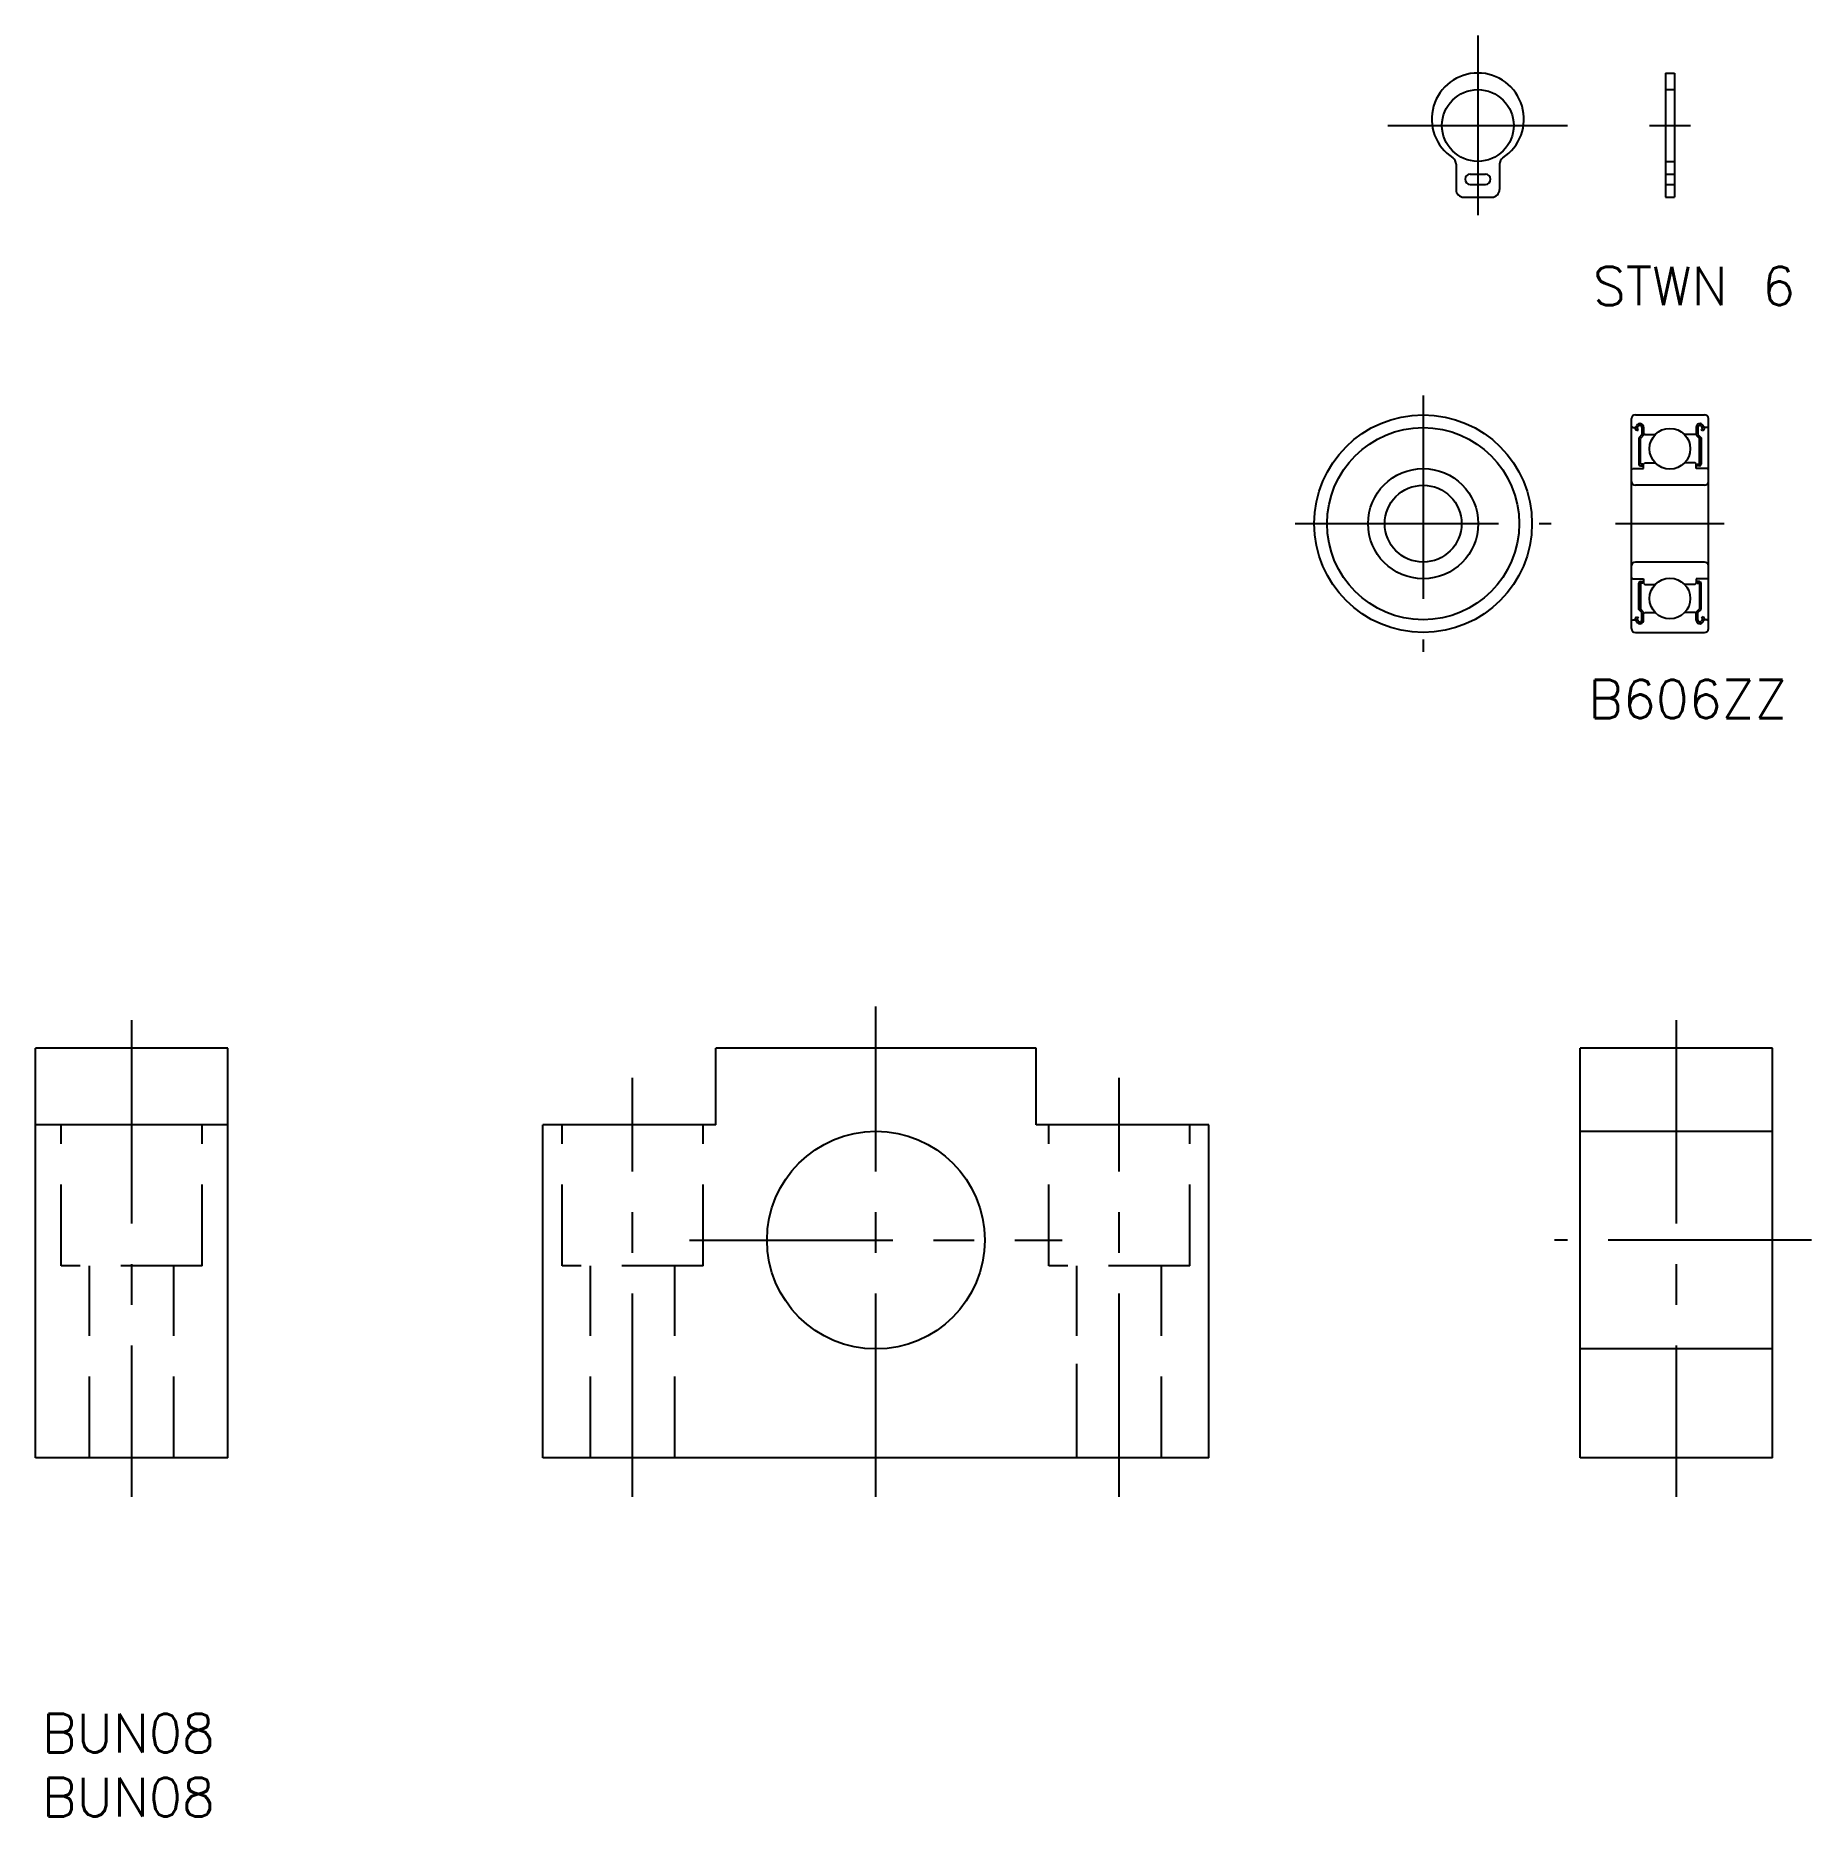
# Model space of a CAD drawing. Extents: x 0 to 139, y -8 to 131.
import ezdxf

# ---------------------------------------------------------------- set-up
doc = ezdxf.new("R2010")
doc.units = 0
doc.header["$LTSCALE"] = 0.5
doc.linetypes.add('CENTER', pattern=[50.8, 31.75, -6.35, 6.35, -6.35])
doc.linetypes.add('DASHED', pattern=[19.05, 12.7, -6.35])
for name, color, linetype in [('MSM_CENTER', 1, 'CENTER'), ('MSM_CONTINUOUS', 7, 'CONTINUOUS'), ('MSM_DASHED', 4, 'DASHED'), ('MSM_PART_NUMBER', 7, 'CONTINUOUS')]:
    doc.layers.add(name, color=color, linetype=linetype)
doc.styles.get("Standard").update_dxf_attribs({"font": 'txt.shx', "height": 3, "bigfont": 'bigfont.shx'})

# ---------------------------------------------------------------- blocks, each defined once
blk = doc.blocks.new('*U3')
at = {"layer": 'MSM_PART_NUMBER'}
blk.add_text('BUN08', height=3, dxfattribs=at).set_placement((0.5, -3))
blk = doc.blocks.new('*U4')
at = {"layer": 'MSM_PART_NUMBER'}
blk.add_text('BUN08', height=3, dxfattribs=at).set_placement((0.5, -8))

msp = doc.modelspace()

# ---------------------------------------------------------------- linework, layer by layer
at = {"layer": 'MSM_CENTER'}
for p, q in [((112.62, 131.06), (112.62, 117.03)), ((105.6, 124.04), (119.63, 124.04)), ((126.03, 124.04), (129.24, 124.04)), ((108.35, 102.95), (108.35, 82.95)), ((98.35, 92.95), (118.35, 92.95)), ((123.38, 92.95), (131.86, 92.95)), ((65.62, 16.96), (65.62, 55.24)), ((7.5, 54.18), (7.5, 16.96)), ((128.12, 54.18), (128.12, 16.96)), ((46.62, 16.96), (46.62, 49.67)), ((84.62, 16.96), (84.62, 49.67)), ((51.07, 37), (80.17, 37)), ((138.67, 37), (118.62, 37))]:
    msp.add_line(p, q, dxfattribs=at)
at = {"layer": 'MSM_CONTINUOUS'}
for p, q in [((127.27, 128.14), (127.27, 118.44)), ((127.27, 128.14), (127.97, 128.14)), ((127.97, 128.14), (127.97, 118.44)), ((110.92, 121.02), (110.92, 119.04)), ((112.62, 121.24), (112.62, 120.24)), ((114.32, 121.02), (114.32, 119.04)), ((112.02, 120.24), (113.22, 120.24)), ((111.52, 118.44), (113.72, 118.44)), ((112.02, 119.44), (113.22, 119.44)), ((112.62, 119.44), (112.62, 118.44)), ((127.27, 118.44), (127.97, 118.44)), ((124.62, 84.75), (124.62, 101.15)), ((124.62, 100.55), (124.72, 100.45)), ((124.72, 100.45), (124.93, 100.45)), ((124.92, 101.45), (130.32, 101.45)), ((124.93, 100.45), (125.03, 100.62)), ((124.98, 100.28), (125.09, 100.21)), ((125.04, 100.39), (125.14, 100.56)), ((125.15, 100.32), (125.04, 100.39)), ((125.09, 100.21), (125.15, 100.32)), ((125.43, 100.48), (125.43, 99.9)), ((125.56, 100.48), (125.56, 99.85)), ((129.68, 100.48), (129.68, 99.85)), ((129.8, 100.48), (129.8, 99.9)), ((130.19, 100.39), (130.09, 100.56)), ((130.09, 100.32), (130.19, 100.39)), ((130.15, 100.21), (130.09, 100.32)), ((130.26, 100.28), (130.15, 100.21)), ((130.3, 100.45), (130.2, 100.62)), ((130.52, 100.45), (130.3, 100.45)), ((130.62, 100.55), (130.52, 100.45)), ((130.62, 84.75), (130.62, 101.15)), ((125.43, 99.9), (125.18, 99.65)), ((125.18, 99.65), (125.18, 97.59)), ((125.56, 99.85), (125.31, 99.6)), ((125.31, 97.59), (125.31, 99.6)), ((125.56, 100), (125.66, 99.9)), ((125.66, 99.9), (126.47, 99.9)), ((129.58, 99.9), (128.76, 99.9)), ((129.68, 100), (129.58, 99.9)), ((129.68, 99.85), (129.93, 99.6)), ((129.8, 99.9), (130.05, 99.65)), ((129.93, 97.59), (129.93, 99.6)), ((130.05, 99.65), (130.05, 97.59)), ((125.5, 97.59), (125.31, 97.59)), ((125.31, 97.47), (125.5, 97.47)), ((125.5, 97.47), (125.5, 97.59)), ((125.56, 97.6), (125.66, 97.7)), ((125.56, 97.25), (125.56, 97.6)), ((125.66, 97.7), (126.47, 97.7)), ((129.58, 97.7), (128.76, 97.7)), ((129.68, 97.6), (129.58, 97.7)), ((129.68, 97.25), (129.68, 97.6)), ((129.74, 97.47), (129.74, 97.59)), ((129.74, 97.59), (129.93, 97.59)), ((129.93, 97.47), (129.74, 97.47)), ((124.62, 97.15), (124.72, 97.25)), ((124.72, 97.25), (125.56, 97.25)), ((130.52, 97.25), (129.68, 97.25)), ((130.62, 97.15), (130.52, 97.25)), ((130.32, 95.95), (124.92, 95.95)), ((127.62, 95.95), (127.62, 95.95)), ((128.97, 95.95), (128.97, 95.95)), ((130.32, 89.95), (124.92, 89.95)), ((124.62, 88.75), (124.72, 88.65)), ((124.72, 88.65), (125.56, 88.65)), ((125.18, 86.25), (125.18, 88.3)), ((125.31, 88.43), (125.5, 88.43)), ((125.31, 88.3), (125.31, 86.3)), ((125.5, 88.3), (125.31, 88.3)), ((125.5, 88.43), (125.5, 88.3)), ((125.56, 88.65), (125.56, 88.3)), ((125.56, 88.3), (125.66, 88.2)), ((125.66, 88.2), (126.47, 88.2)), ((129.58, 88.2), (128.76, 88.2)), ((129.68, 88.3), (129.58, 88.2)), ((129.68, 88.65), (129.68, 88.3)), ((130.52, 88.65), (129.68, 88.65)), ((129.74, 88.43), (129.74, 88.3)), ((129.93, 88.43), (129.74, 88.43)), ((129.74, 88.3), (129.93, 88.3)), ((129.93, 88.3), (129.93, 86.3)), ((130.05, 86.25), (130.05, 88.3)), ((130.62, 88.75), (130.52, 88.65)), ((125.43, 86), (125.18, 86.25)), ((125.56, 86.05), (125.31, 86.3)), ((129.68, 86.05), (129.93, 86.3)), ((129.8, 86), (130.05, 86.25)), ((124.62, 85.35), (124.72, 85.45)), ((124.72, 85.45), (124.93, 85.45)), ((124.93, 85.45), (125.03, 85.28)), ((124.98, 85.62), (125.09, 85.68)), ((125.15, 85.57), (125.04, 85.51)), ((125.04, 85.51), (125.14, 85.34)), ((125.09, 85.68), (125.15, 85.57)), ((125.43, 85.42), (125.43, 86)), ((125.56, 85.42), (125.56, 86.05)), ((125.56, 85.9), (125.66, 86)), ((125.66, 86), (126.47, 86)), ((129.58, 86), (128.76, 86)), ((129.68, 85.9), (129.58, 86)), ((129.68, 85.42), (129.68, 86.05)), ((129.8, 85.42), (129.8, 86)), ((130.15, 85.68), (130.09, 85.57)), ((130.09, 85.57), (130.19, 85.51)), ((130.19, 85.51), (130.09, 85.34)), ((130.26, 85.62), (130.15, 85.68)), ((130.3, 85.45), (130.2, 85.28)), ((130.52, 85.45), (130.3, 85.45)), ((130.62, 85.35), (130.52, 85.45)), ((124.92, 84.45), (130.32, 84.45)), ((0, 20), (0, 52)), ((15, 52), (0, 52)), ((15, 20), (15, 52)), ((78.12, 52), (53.12, 52)), ((53.12, 46), (53.12, 52)), ((78.12, 46), (78.12, 52)), ((120.62, 20), (120.62, 52)), ((135.62, 52), (120.62, 52)), ((135.62, 20), (135.62, 52)), ((15, 46), (0, 46)), ((39.62, 20), (39.62, 46)), ((53.12, 46), (39.62, 46)), ((91.62, 46), (78.12, 46)), ((91.62, 20), (91.62, 46)), ((120.62, 45.5), (135.62, 45.5)), ((135.62, 28.5), (120.62, 28.5)), ((15, 20), (0, 20)), ((91.62, 20), (39.62, 20)), ((135.62, 20), (120.62, 20))]:
    msp.add_line(p, q, dxfattribs=at)
for centre, radius in [((112.62, 124.04), 2.8), ((108.35, 92.95), 8.5), ((108.35, 92.95), 7.5), ((127.62, 98.8), 1.59), ((108.35, 92.95), 4.3), ((108.35, 92.95), 3), ((127.62, 87.1), 1.59), ((65.62, 37), 8.5)]:
    msp.add_circle(centre, radius, dxfattribs=at)
for centre, radius, start, end in [((112.62, 124.54), 3.6, 302.8505, 237.1495), ((110.32, 121.02), 0.6, 0, 54.9004), ((114.92, 121.02), 0.6, 125.0996, 180), ((112.02, 119.84), 0.4, 90, 270), ((113.22, 119.84), 0.4, 270, 90), ((111.52, 119.04), 0.6, 180, 270), ((113.72, 119.04), 0.6, 270, 0), ((124.92, 101.15), 0.3, 90, 180), ((125.04, 100.39), 0.126, 149.9926, 240.0026), ((125.28, 100.48), 0.282, 0, 150.0017), ((125.28, 100.48), 0.156, 0, 150.0019), ((129.96, 100.48), 0.282, 29.9983, 180), ((129.96, 100.48), 0.156, 29.9981, 180), ((130.19, 100.39), 0.126, 299.9974, 30.0074), ((130.32, 101.15), 0.3, 0, 90), ((125.31, 97.59), 0.126, 180.0001, 270), ((129.93, 97.59), 0.126, 270, 359.9999), ((124.92, 96.25), 0.3, 180, 270), ((130.32, 96.25), 0.3, 270, 0), ((124.92, 89.65), 0.3, 90, 180), ((130.32, 89.65), 0.3, 0, 90), ((125.31, 88.3), 0.126, 90, 179.9999), ((129.93, 88.3), 0.126, 0.0001, 90), ((125.04, 85.51), 0.126, 119.9974, 210.0074), ((125.28, 85.42), 0.282, 209.9983, 0), ((125.28, 85.42), 0.156, 209.9981, 0), ((129.96, 85.42), 0.282, 180, 330.0017), ((129.96, 85.42), 0.156, 180, 330.0019), ((130.19, 85.51), 0.126, 329.9926, 60.0026), ((124.92, 84.75), 0.3, 180, 270), ((130.32, 84.75), 0.3, 270, 0)]:
    msp.add_arc(centre, radius, start, end, dxfattribs=at)
at = {"layer": 'MSM_DASHED'}
for p, q in [((127.27, 126.84), (127.97, 126.84)), ((127.27, 121.24), (127.97, 121.24)), ((127.27, 120.24), (127.97, 120.24)), ((127.27, 119.44), (127.97, 119.44)), ((2, 35), (2, 46)), ((13, 35), (13, 46)), ((41.12, 35), (41.12, 46)), ((52.12, 35), (52.12, 46)), ((79.12, 35), (79.12, 46)), ((90.12, 35), (90.12, 46)), ((13, 35), (2, 35)), ((4.2, 20), (4.2, 35)), ((10.8, 20), (10.8, 35)), ((52.12, 35), (41.12, 35)), ((43.32, 20), (43.32, 35)), ((49.92, 20), (49.92, 35)), ((90.12, 35), (79.12, 35)), ((81.32, 20.99), (81.32, 35)), ((81.32, 20.99), (81.32, 35)), ((81.32, 20), (81.32, 35)), ((87.92, 20), (87.92, 35))]:
    msp.add_line(p, q, dxfattribs=at)

# ---------------------------------------------------------------- block references
at = {"layer": 'MSM_CONTINUOUS'}
for name in ['*U3', '*U4']:
    msp.add_blockref(name, (0, 0), dxfattribs=at)

# ---------------------------------------------------------------- texts
at = {"layer": 'MSM_PART_NUMBER'}
for s, p in [('STWN 6', (121.6, 110.01)), ('B606ZZ', (121.25, 77.75))]:
    msp.add_text(s, height=3, dxfattribs=at).set_placement(p)

doc.saveas('drawing.dxf')
